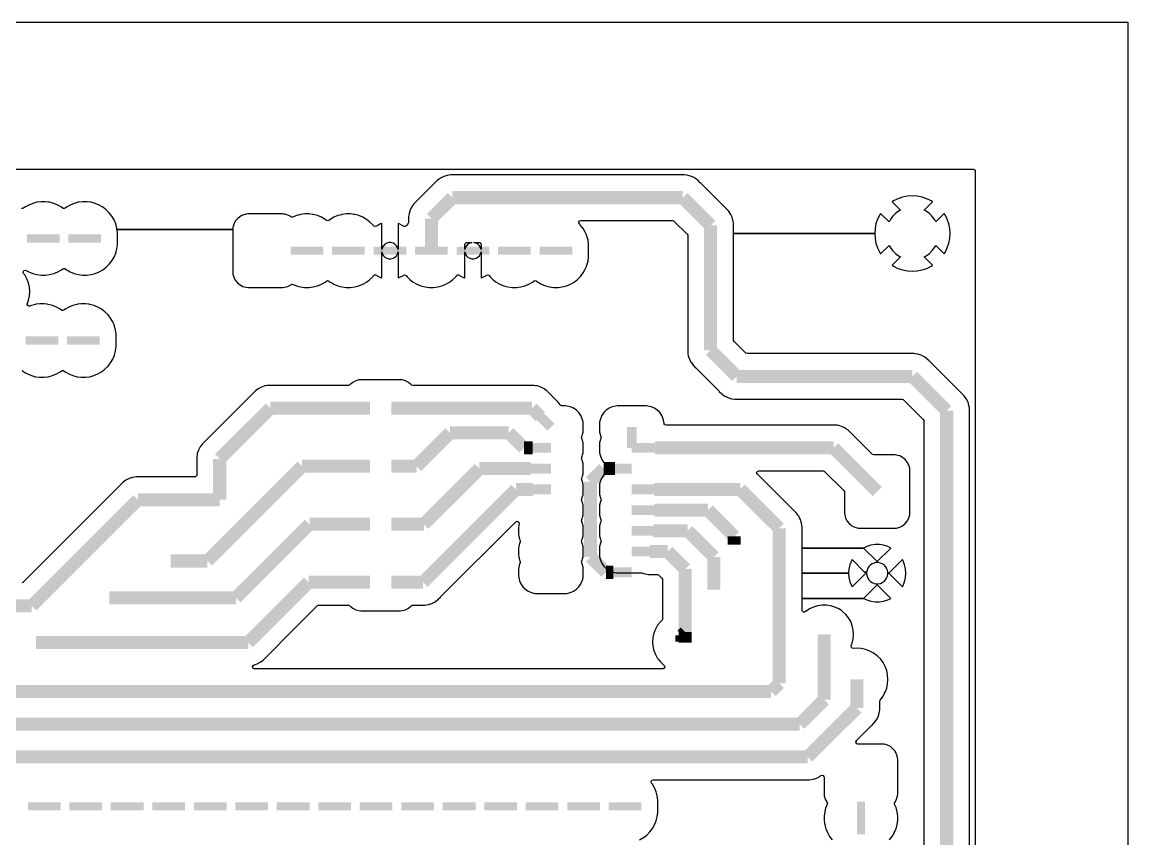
# Model space of a CAD drawing. Extents: x 3.61 to 8.55, y 3.5 to 7.35.
# Drawn here: x 5.882 to 8.547, y 5.383 to 7.353 of the extents above; entities that cross this region are included whole.
import ezdxf

# ---------------------------------------------------------------- set-up
doc = ezdxf.new("R2010")
doc.units = 0
doc.layers.get('0').update_dxf_attribs({"linetype": 'CONTINUOUS'})

msp = doc.modelspace()

# ---------------------------------------------------------------- linework, layer by layer
at = {"color": 0}
msp.add_lwpolyline([(3.61317, 7.35265), (8.54688, 7.35265), (8.54688, 3.50114), (3.61317, 3.50114), (3.61317, 7.35265)], close=True, dxfattribs=at)
at = {"color": 7}
for points in [[(4.2864, 6.99832), (8.17421, 6.99832), (8.17686, 6.9975), (8.17686, 6.9975), (8.17865, 6.99544), (8.1791, 6.99343), (8.1791, 4.08985), (8.17833, 4.08718), (8.17626, 4.08539), (8.17421, 4.08496), (4.2864, 4.08496)], [(8.16536, 4.72032), (8.16536, 6.41997), (8.16499, 6.42231), (8.16401, 6.42854), (8.16163, 6.43599), (8.16135, 6.43679), (8.16135, 6.43679), (8.15847, 6.44239), (8.15739, 6.44456), (8.15414, 6.44906), (8.15414, 6.44906), (8.15414, 6.44906), (8.15229, 6.45156), (8.15229, 6.45156), (8.15229, 6.45156), (8.14615, 6.45768), (8.14615, 6.45768), (8.14606, 6.45785), (8.14606, 6.45785), (8.06976, 6.53407), (8.06976, 6.53407), (8.06788, 6.53597), (8.06347, 6.54036), (8.06347, 6.54036), (8.06347, 6.54036), (8.05647, 6.54546), (8.05647, 6.54546), (8.05647, 6.54546), (8.05399, 6.54676), (8.04872, 6.54943), (8.04872, 6.54943), (8.04047, 6.55208), (8.03407, 6.55311), (8.0319, 6.55344), (8.02322, 6.55344), (8.023, 6.55344), (8.023, 6.55344), (7.62918, 6.55344), (7.62657, 6.55425), (7.62576, 6.5549), (7.59793, 6.58274), (7.59657, 6.58513), (7.59646, 6.58615), (7.59646, 6.84278), (7.93679, 6.84278), (7.93761, 6.83094), (7.93761, 6.83094), (7.93989, 6.81933), (7.93989, 6.81933), (7.94374, 6.80811), (7.94374, 6.80811), (7.94894, 6.79742), (7.95111, 6.79422), (7.95111, 6.79422), (7.97136, 6.8144), (7.97368, 6.80979), (7.97949, 6.80176), (7.98654, 6.79476), (7.99451, 6.78896), (7.99918, 6.78657), (7.97894, 6.76639), (7.98221, 6.76421), (7.99283, 6.75896), (7.99283, 6.75896), (8.00407, 6.75515), (8.00407, 6.75515), (8.01574, 6.75282), (8.01574, 6.75282), (8.02756, 6.75206), (8.03939, 6.75282), (8.03939, 6.75282), (8.05106, 6.75515), (8.05106, 6.75515), (8.06228, 6.75896), (8.06228, 6.75896), (8.07292, 6.76421), (8.07617, 6.76639), (8.05593, 6.78657), (8.06054, 6.78896), (8.06858, 6.79476), (8.07563, 6.80176), (8.08143, 6.80979), (8.08376, 6.8144), (8.104, 6.79422), (8.10618, 6.79742), (8.11139, 6.80811), (8.11139, 6.80811), (8.11524, 6.81933), (8.11524, 6.81933), (8.11751, 6.83094), (8.11751, 6.83094), (8.11833, 6.84278), (8.11751, 6.85465), (8.11751, 6.85465), (8.11524, 6.86626), (8.11524, 6.86626), (8.11139, 6.87756), (8.11139, 6.87756), (8.10618, 6.88818), (8.104, 6.89139), (8.08376, 6.87121), (8.08143, 6.87582), (8.07563, 6.88385), (8.06858, 6.89085), (8.06054, 6.89671), (8.05593, 6.89903), (8.07617, 6.91922), (8.07292, 6.92139), (8.06228, 6.92665), (8.06228, 6.92665), (8.05106, 6.93044), (8.05106, 6.93044), (8.03939, 6.93278), (8.03939, 6.93278), (8.02756, 6.93354), (8.01574, 6.93278), (8.01574, 6.93278), (8.00407, 6.93044), (8.00407, 6.93044), (7.99283, 6.92665), (7.99283, 6.92665), (7.98221, 6.92139), (7.97894, 6.91922), (7.97894, 6.91922), (7.99918, 6.89903), (7.99451, 6.89671), (7.98654, 6.89085), (7.97949, 6.88385), (7.97368, 6.87582), (7.97136, 6.87121), (7.95111, 6.89139), (7.95111, 6.89139), (7.94894, 6.88818), (7.94374, 6.87756), (7.94374, 6.87756), (7.93989, 6.86626), (7.93989, 6.86626), (7.93761, 6.85465), (7.93761, 6.85465), (7.93679, 6.84278), (7.59646, 6.84278), (7.59646, 6.85796), (7.59646, 6.85796), (7.59646, 6.86681), (7.59625, 6.86838), (7.59511, 6.87538), (7.59293, 6.88211), (7.59244, 6.88363), (7.59244, 6.88363), (7.58985, 6.88872), (7.58849, 6.89139), (7.58594, 6.89492), (7.58594, 6.89492), (7.58594, 6.89492), (7.58339, 6.89839), (7.58339, 6.89839), (7.58339, 6.89839), (7.57726, 6.90451), (7.57726, 6.90451), (7.57715, 6.90468), (7.57715, 6.90468), (7.51665, 6.96517), (7.51665, 6.96517), (7.5165, 6.96533), (7.51031, 6.97146), (7.51031, 6.97146), (7.51031, 6.97146), (7.50331, 6.97657), (7.50331, 6.97657), (7.50331, 6.97657), (7.50082, 6.97786), (7.49561, 6.98053), (7.49556, 6.98053), (7.48731, 6.98318), (7.48301, 6.98389), (7.47874, 6.98454), (7.47006, 6.98454), (7.46989, 6.98454), (7.46989, 6.98454), (6.91493, 6.98454), (6.90636, 6.98318), (6.89811, 6.98053), (6.89811, 6.98053), (6.8904, 6.97657), (6.88336, 6.97146), (6.88336, 6.97146), (6.82644, 6.91456), (6.82383, 6.91097), (6.82297, 6.90972), (6.82286, 6.90967), (6.82286, 6.90967), (6.82135, 6.90756), (6.81743, 6.89979), (6.81743, 6.89979), (6.81472, 6.89154), (6.81401, 6.88721), (6.81347, 6.88363), (6.81337, 6.88297), (6.81337, 6.87408), (6.81337, 6.87408), (6.81337, 6.86957), (6.81261, 6.86692), (6.81196, 6.8661), (6.80914, 6.86333), (6.80914, 6.86333), (6.80783, 6.8616), (6.80561, 6.85997), (6.80285, 6.85981), (6.80111, 6.86063), (6.79947, 6.86182), (6.79118, 6.86604), (6.79118, 6.86604), (6.78819, 6.86703), (6.78819, 6.80404), (6.78683, 6.80908), (6.78424, 6.81353), (6.7806, 6.81722), (6.7761, 6.81982), (6.77111, 6.82113), (6.7659, 6.82113), (6.7609, 6.81982), (6.7564, 6.81722), (6.75276, 6.81353), (6.75017, 6.80908), (6.74881, 6.80404), (6.74881, 6.86703), (6.74582, 6.86604), (6.74582, 6.86604), (6.73757, 6.86182), (6.73589, 6.86063), (6.73335, 6.85969), (6.73063, 6.86035), (6.72917, 6.8616), (6.72786, 6.86333), (6.72786, 6.86333), (6.72054, 6.87067), (6.72054, 6.87067), (6.71235, 6.87696), (6.7034, 6.88211), (6.7034, 6.88211), (6.6939, 6.88607), (6.69385, 6.88607), (6.69385, 6.88607), (6.68392, 6.88872), (6.68164, 6.889), (6.67367, 6.89008), (6.67367, 6.89008), (6.66336, 6.89008), (6.66336, 6.89008), (6.65424, 6.88889), (6.6531, 6.88872), (6.64833, 6.88743), (6.64312, 6.88607), (6.64312, 6.88607), (6.63357, 6.88211), (6.63357, 6.88211), (6.62468, 6.87696), (6.62147, 6.87451), (6.61892, 6.87349), (6.61621, 6.87408), (6.6155, 6.87451), (6.61236, 6.87696), (6.6034, 6.88211), (6.6034, 6.88211), (6.59386, 6.88607), (6.59386, 6.88607), (6.59386, 6.88607), (6.58388, 6.88872), (6.58165, 6.889), (6.57368, 6.89008), (6.57368, 6.89008), (6.56332, 6.89008), (6.56332, 6.89008), (6.55425, 6.88889), (6.55311, 6.88872), (6.54833, 6.88743), (6.54313, 6.88607), (6.54313, 6.88607), (6.535, 6.88271), (6.53228, 6.88238), (6.53006, 6.8834), (6.52979, 6.88363), (6.52968, 6.88374), (6.52257, 6.88743), (6.52257, 6.88743), (6.52257, 6.88743), (6.51796, 6.88878), (6.51486, 6.88965), (6.51486, 6.88965), (6.51486, 6.88965), (6.51226, 6.88986), (6.51014, 6.89008), (6.51014, 6.89008), (6.42686, 6.89008), (6.42686, 6.89008), (6.42686, 6.89008), (6.42638, 6.89003), (6.42215, 6.88965), (6.41444, 6.88743), (6.41178, 6.88607), (6.40733, 6.88374), (6.40733, 6.88374), (6.40733, 6.88374), (6.40115, 6.87869), (6.39606, 6.87244), (6.39606, 6.87244), (6.39492, 6.87022), (6.39236, 6.86535), (6.39085, 6.85997), (6.39025, 6.85796), (6.39014, 6.85764), (6.39014, 6.85764), (6.38976, 6.85297), (6.11089, 6.85297), (6.11046, 6.85622), (6.10781, 6.86621), (6.10781, 6.86626), (6.10385, 6.87576), (6.10385, 6.87576), (6.09868, 6.88471), (6.09239, 6.8929), (6.09239, 6.8929), (6.08513, 6.90017), (6.08513, 6.90017), (6.07693, 6.90647), (6.06799, 6.91162), (6.06799, 6.91162), (6.05843, 6.91558), (6.05843, 6.91558), (6.05843, 6.91558), (6.04844, 6.91824), (6.04617, 6.91857), (6.03825, 6.9196), (6.03825, 6.9196), (6.02789, 6.9196), (6.02789, 6.9196), (6.01882, 6.9184), (6.01768, 6.91824), (6.01292, 6.91699), (6.00771, 6.91558), (6.00771, 6.91558), (5.99815, 6.91162), (5.99815, 6.91162), (5.98921, 6.90647), (5.98606, 6.90403), (5.98351, 6.90306), (5.98079, 6.9036), (5.98008, 6.90403), (5.97694, 6.90647), (5.96799, 6.91162), (5.96799, 6.91162), (5.95844, 6.91558), (5.95844, 6.91558), (5.95844, 6.91558), (5.94846, 6.91824), (5.94618, 6.91857), (5.93821, 6.9196), (5.93821, 6.9196), (5.9279, 6.9196), (5.9279, 6.9196), (5.91883, 6.9184), (5.91764, 6.91824), (5.91292, 6.91699), (5.90771, 6.91558), (5.90771, 6.91558), (5.89817, 6.91162), (5.89817, 6.91162), (5.88921, 6.90647), (5.88601, 6.90403), (5.88346, 6.90306), (5.88081, 6.9036)], [(5.88222, 6.51232), (5.88286, 6.51188), (5.88607, 6.50944), (5.88894, 6.50782), (5.89501, 6.50429), (5.89501, 6.50429), (5.90457, 6.50032), (5.90457, 6.50032), (5.9145, 6.49767), (5.92432, 6.49636), (5.92475, 6.49631), (5.92475, 6.49631), (5.92475, 6.49631), (5.93506, 6.49631), (5.93506, 6.49631), (5.94532, 6.49767), (5.95529, 6.50032), (5.96485, 6.50429), (5.97379, 6.50944), (5.97694, 6.51188), (5.97954, 6.51292), (5.98221, 6.51232), (5.98292, 6.51188), (5.98606, 6.50944), (5.98893, 6.50782), (5.99501, 6.50429), (5.99501, 6.50429), (6.00456, 6.50032), (6.00456, 6.50032), (6.01454, 6.49767), (6.02431, 6.49636), (6.02474, 6.49631), (6.02474, 6.49631), (6.02474, 6.49631), (6.0351, 6.49631), (6.0351, 6.49631), (6.04531, 6.49767), (6.05528, 6.50032), (6.06483, 6.50429), (6.07379, 6.50944), (6.08197, 6.51574), (6.08197, 6.51574), (6.08197, 6.51574), (6.08925, 6.52306), (6.08925, 6.52306), (6.08925, 6.52306), (6.09554, 6.53125), (6.10069, 6.54021), (6.10465, 6.54969), (6.10732, 6.55968), (6.10867, 6.56993), (6.10867, 6.59993), (6.10732, 6.61019), (6.10465, 6.62011), (6.10465, 6.62011), (6.10069, 6.62967), (6.10069, 6.62967), (6.09554, 6.63861), (6.08925, 6.64681), (6.08925, 6.64681), (6.08197, 6.65414), (6.08197, 6.65414), (6.07379, 6.66038), (6.06483, 6.66558), (6.06483, 6.66558), (6.05528, 6.66949), (6.05528, 6.66949), (6.05528, 6.66949), (6.04531, 6.67219), (6.04303, 6.67247), (6.0351, 6.6735), (6.0351, 6.6735), (6.02474, 6.6735), (6.02474, 6.6735), (6.01568, 6.67231), (6.01454, 6.67219), (6.00456, 6.66949), (6.00456, 6.66949), (5.99501, 6.66558), (5.99501, 6.66558), (5.98606, 6.66038), (5.98292, 6.65799), (5.98031, 6.65696), (5.97765, 6.6575), (5.97694, 6.65799), (5.97379, 6.66038), (5.96485, 6.66558), (5.96485, 6.66558), (5.95529, 6.66949), (5.95529, 6.66949), (5.95529, 6.66949), (5.94532, 6.67219), (5.94303, 6.67247), (5.93506, 6.6735), (5.93506, 6.6735), (5.92475, 6.6735), (5.92475, 6.6735), (5.91564, 6.67231), (5.9145, 6.67219), (5.90457, 6.66949), (5.90457, 6.66949), (5.90126, 6.66813), (5.89854, 6.66786), (5.89606, 6.66911), (5.89464, 6.67144), (5.89475, 6.67421), (5.89486, 6.67443), (5.89785, 6.68207), (5.90022, 6.69243), (5.90099, 6.70301), (5.90022, 6.71365), (5.89785, 6.72401), (5.89399, 6.73389), (5.88867, 6.74306), (5.88585, 6.74658), (5.88482, 6.74914), (5.88531, 6.75185), (5.88721, 6.75385), (5.88986, 6.7545), (5.89214, 6.75385), (5.89817, 6.75038), (5.89817, 6.75038), (5.89817, 6.75038), (5.90771, 6.74642), (5.90771, 6.74642), (5.91764, 6.74376), (5.9279, 6.7424), (5.9279, 6.7424), (5.93821, 6.7424), (5.93821, 6.7424), (5.94846, 6.74376), (5.95844, 6.74642), (5.96799, 6.75038), (5.97694, 6.75553), (5.98008, 6.75797), (5.98264, 6.75896), (5.98535, 6.7584), (5.98606, 6.75797), (5.98921, 6.75553), (5.99387, 6.75282), (5.99815, 6.75038), (5.99815, 6.75038), (6.00771, 6.74642), (6.00771, 6.74642), (6.01768, 6.74376), (6.02789, 6.7424), (6.02789, 6.7424), (6.03825, 6.7424), (6.03825, 6.7424), (6.04844, 6.74376), (6.05843, 6.74642), (6.06799, 6.75038), (6.07693, 6.75553), (6.08513, 6.76183), (6.08513, 6.76183), (6.08513, 6.76183), (6.09239, 6.7691), (6.09239, 6.7691), (6.09239, 6.7691), (6.09868, 6.77729), (6.10385, 6.78624), (6.10781, 6.79579), (6.11046, 6.80578), (6.11182, 6.81597), (6.11182, 6.84597), (6.11089, 6.85297), (6.38976, 6.85297), (6.38976, 6.74994), (6.38976, 6.74994), (6.39014, 6.74528), (6.39236, 6.73757), (6.39236, 6.73757), (6.39236, 6.73757), (6.39606, 6.73047), (6.39606, 6.73047), (6.40115, 6.72428), (6.40451, 6.72146), (6.40733, 6.71918), (6.41444, 6.7155), (6.42215, 6.71326), (6.42686, 6.71283), (6.51014, 6.71283), (6.51486, 6.71326), (6.52257, 6.7155), (6.52968, 6.71918), (6.53006, 6.71951), (6.53261, 6.7206), (6.535, 6.72026), (6.53754, 6.71918), (6.54313, 6.7169), (6.55311, 6.71419), (6.56288, 6.71294), (6.56332, 6.71283), (6.56332, 6.71283), (6.56332, 6.71283), (6.57368, 6.71283), (6.57368, 6.71283), (6.58388, 6.71419), (6.59386, 6.7169), (6.6034, 6.72081), (6.61236, 6.72601), (6.6155, 6.7284), (6.61811, 6.72944), (6.62076, 6.72889), (6.62147, 6.7284), (6.62468, 6.72601), (6.63004, 6.72288), (6.63357, 6.72081), (6.63357, 6.72081), (6.64312, 6.7169), (6.64312, 6.7169), (6.6531, 6.71419), (6.66287, 6.71294), (6.66336, 6.71283), (6.66336, 6.71283), (6.66336, 6.71283), (6.67367, 6.71283), (6.67367, 6.71283), (6.68392, 6.71419), (6.69385, 6.7169), (6.7034, 6.72081), (6.71235, 6.72601), (6.72054, 6.73226), (6.72054, 6.73226), (6.72054, 6.73226), (6.72786, 6.73958), (6.72786, 6.73958), (6.72786, 6.73958), (6.72917, 6.74132), (6.73139, 6.74294), (6.73415, 6.74311), (6.73589, 6.74229), (6.73757, 6.7411), (6.74582, 6.73687), (6.74881, 6.73589), (6.74881, 6.73589), (6.74881, 6.79889), (6.75017, 6.79389), (6.75276, 6.78939), (6.7564, 6.78569), (6.7609, 6.7831), (6.7659, 6.78179), (6.77111, 6.78179), (6.7761, 6.7831), (6.7806, 6.78569), (6.78424, 6.78939), (6.78683, 6.79389), (6.78819, 6.79889), (6.78819, 6.73589), (6.79118, 6.73687), (6.79947, 6.7411), (6.80111, 6.74229), (6.80365, 6.74322), (6.80637, 6.74262), (6.80783, 6.74132), (6.80914, 6.73958), (6.80914, 6.73958), (6.81646, 6.73226), (6.81646, 6.73226), (6.82465, 6.72601), (6.83361, 6.72081), (6.83361, 6.72081), (6.84315, 6.7169), (6.84315, 6.7169), (6.85314, 6.71419), (6.8629, 6.71294), (6.86333, 6.71283), (6.86333, 6.71283), (6.86333, 6.71283), (6.87364, 6.71283), (6.87364, 6.71283), (6.8839, 6.71419), (6.89388, 6.7169), (6.90343, 6.72081), (6.91233, 6.72601), (6.92057, 6.73226), (6.92057, 6.73226), (6.92057, 6.73226), (6.92785, 6.73958), (6.92785, 6.73958), (6.92785, 6.73958), (6.92919, 6.74132), (6.93142, 6.74294), (6.93414, 6.74311), (6.93593, 6.74229), (6.93756, 6.7411), (6.94586, 6.73687), (6.94883, 6.73589), (6.94883, 6.73589), (6.94883, 6.79889), (6.95014, 6.79389), (6.95275, 6.78939), (6.95643, 6.78569), (6.96089, 6.7831), (6.96593, 6.78179), (6.97108, 6.78179), (6.97607, 6.7831), (6.98058, 6.78569), (6.98426, 6.78939), (6.98687, 6.79389), (6.98817, 6.79889), (6.98817, 6.73589), (6.99115, 6.73687), (6.99946, 6.7411), (7.00108, 6.74229), (7.00369, 6.74322), (7.00635, 6.74262), (7.00782, 6.74132), (7.00917, 6.73958), (7.00917, 6.73958), (7.01644, 6.73226), (7.01644, 6.73226), (7.02463, 6.72601), (7.03358, 6.72081), (7.03358, 6.72081), (7.04313, 6.7169), (7.04313, 6.7169), (7.05311, 6.71419), (7.06288, 6.71294), (7.06332, 6.71283), (7.06332, 6.71283), (7.06332, 6.71283), (7.07368, 6.71283), (7.07368, 6.71283), (7.08388, 6.71419), (7.09386, 6.7169), (7.1034, 6.72081), (7.11236, 6.72601), (7.1155, 6.7284), (7.11811, 6.72944), (7.12076, 6.72889), (7.12147, 6.7284), (7.12468, 6.72601), (7.13004, 6.72288), (7.13357, 6.72081), (7.13357, 6.72081), (7.14312, 6.7169), (7.14312, 6.7169), (7.1531, 6.71419), (7.16287, 6.71294), (7.16336, 6.71283), (7.16336, 6.71283), (7.16336, 6.71283), (7.17367, 6.71283), (7.17367, 6.71283), (7.18392, 6.71419), (7.19385, 6.7169), (7.2034, 6.72081), (7.21235, 6.72601), (7.22054, 6.73226), (7.22054, 6.73226), (7.22054, 6.73226), (7.22786, 6.73958), (7.22786, 6.73958), (7.22786, 6.73958), (7.2341, 6.74778), (7.23931, 6.75672), (7.24001, 6.75846), (7.24132, 6.76167), (7.24322, 6.76628), (7.24593, 6.77621), (7.24729, 6.78646), (7.24729, 6.81646), (7.24593, 6.82671), (7.24322, 6.83669), (7.24203, 6.83963), (7.23931, 6.84625), (7.23931, 6.84625), (7.2341, 6.85514), (7.229, 6.86182), (7.22786, 6.86333), (7.22786, 6.86333), (7.22786, 6.86333), (7.22526, 6.86594), (7.2239, 6.86838), (7.22413, 6.8711), (7.22581, 6.87332), (7.22835, 6.87429), (7.22868, 6.87429), (7.44954, 6.87429), (7.45221, 6.87349), (7.45301, 6.87283), (7.48475, 6.8411), (7.48611, 6.83865), (7.48622, 6.83762), (7.48622, 6.56581), (7.48622, 6.56581), (7.48622, 6.56565), (7.48622, 6.55697), (7.48654, 6.55469), (7.48682, 6.55311), (7.48682, 6.55311), (7.48757, 6.54839), (7.49024, 6.54015), (7.49024, 6.54015), (7.49235, 6.53597), (7.49388, 6.53299), (7.49419, 6.53239), (7.49929, 6.52539), (7.49929, 6.52539), (7.49929, 6.52539), (7.50364, 6.52106), (7.50558, 6.5191), (7.50558, 6.5191), (7.56218, 6.46251), (7.56218, 6.46251), (7.56228, 6.4624), (7.56228, 6.4624), (7.56842, 6.45628), (7.56842, 6.45628), (7.56842, 6.45628), (7.5734, 6.45264), (7.57542, 6.45117), (7.58008, 6.44879), (7.58317, 6.44721), (7.58317, 6.44721), (7.59022, 6.44493), (7.59022, 6.44493), (7.59142, 6.44456), (7.59999, 6.44319), (7.59999, 6.44319), (7.60889, 6.44319), (7.60889, 6.44319), (8.00271, 6.44319), (8.00532, 6.44239), (8.00612, 6.44174), (8.05365, 6.39421), (8.05501, 6.39182), (8.05512, 6.39079), (8.05512, 4.74957)], [(7.97271, 5.38129), (7.979, 5.38949), (7.98415, 5.39844), (7.98481, 5.40001), (7.98611, 5.40306), (7.98813, 5.40799), (7.99078, 5.41797), (7.99214, 5.42817), (7.99214, 5.43853), (7.99078, 5.44874), (7.98813, 5.45871), (7.98813, 5.45871), (7.98475, 5.46685), (7.98449, 5.46957), (7.98551, 5.47179), (7.98579, 5.47222), (7.98579, 5.47222), (7.98579, 5.47222), (7.98953, 5.47928), (7.99175, 5.48699), (7.99214, 5.49169), (7.99214, 5.57503), (7.99175, 5.57969), (7.98953, 5.5874), (7.98579, 5.59451), (7.98378, 5.597), (7.98074, 5.60069), (7.97456, 5.60579), (7.97456, 5.60579), (7.97456, 5.60579), (7.96744, 5.60949), (7.96744, 5.60949), (7.96744, 5.60949), (7.96283, 5.61079), (7.95975, 5.61171), (7.95975, 5.61171), (7.95975, 5.61171), (7.95688, 5.61193), (7.95503, 5.61208), (7.95503, 5.61208), (7.89649, 5.61208), (7.89382, 5.6129), (7.89204, 5.61496), (7.89165, 5.61768), (7.89279, 5.62017), (7.89301, 5.62044), (7.90744, 5.63488), (7.92936, 5.65679), (7.92936, 5.65679), (7.92964, 5.65707), (7.92964, 5.65707), (7.93576, 5.66319), (7.94086, 5.67019), (7.94482, 5.67796), (7.94749, 5.68619), (7.94883, 5.69476), (7.94883, 5.70344), (7.94883, 5.70361), (7.94883, 5.70361), (7.94883, 5.71528), (7.9496, 5.71793), (7.95025, 5.71875), (7.95042, 5.71886), (7.95682, 5.72743), (7.95975, 5.73281), (7.96192, 5.73682), (7.96192, 5.73682), (7.96192, 5.73682), (7.96565, 5.74685), (7.96793, 5.75732), (7.96869, 5.76801), (7.96793, 5.77869), (7.96565, 5.78911), (7.96192, 5.79915), (7.96192, 5.79915), (7.96192, 5.79915), (7.95682, 5.80854), (7.95682, 5.80854), (7.95682, 5.80854), (7.95042, 5.81711), (7.95042, 5.81711), (7.95042, 5.81711), (7.94282, 5.82471), (7.94282, 5.82471), (7.94282, 5.82471), (7.93425, 5.83111), (7.93425, 5.83111), (7.93425, 5.83111), (7.92486, 5.83626), (7.92486, 5.83626), (7.9229, 5.83697), (7.91482, 5.84), (7.91482, 5.84), (7.91482, 5.84), (7.9044, 5.84224), (7.9044, 5.84224), (7.89372, 5.84299), (7.89372, 5.84299), (7.88531, 5.84239), (7.88265, 5.84299), (7.88069, 5.84494), (7.8801, 5.84765), (7.88043, 5.84907), (7.88286, 5.85531), (7.88525, 5.86567), (7.88601, 5.87571), (7.88607, 5.87625), (7.88607, 5.87625), (7.88525, 5.88688), (7.88519, 5.88715), (7.88286, 5.89725), (7.87901, 5.90712), (7.87369, 5.91629), (7.86708, 5.92464), (7.86708, 5.92464), (7.86708, 5.92464), (7.85926, 5.93186), (7.85661, 5.93365), (7.85047, 5.93782), (7.85047, 5.93782), (7.85047, 5.93782), (7.85047, 5.93782), (7.84093, 5.94243), (7.84093, 5.94243), (7.83078, 5.94558), (7.83078, 5.94558), (7.82026, 5.94715), (7.82026, 5.94715), (7.80963, 5.94715), (7.80963, 5.94715), (7.79915, 5.94558), (7.79915, 5.94558), (7.78901, 5.94243), (7.7794, 5.93782), (7.77061, 5.93186), (7.77001, 5.93126), (7.76758, 5.93007), (7.76486, 5.93033), (7.76269, 5.93207), (7.76183, 5.93468), (7.76183, 5.93485), (7.76183, 5.96322), (7.9101, 5.96322), (7.91769, 5.95958), (7.91769, 5.95958), (7.92751, 5.95654), (7.92751, 5.95654), (7.93778, 5.95503), (7.93778, 5.95503), (7.94808, 5.95503), (7.94808, 5.95503), (7.95828, 5.95654), (7.95828, 5.95654), (7.96815, 5.95958), (7.97575, 5.96322), (7.94293, 5.9961), (7.9101, 5.96322), (7.76183, 5.96322), (7.76183, 6.02393), (7.87381, 6.02393), (7.87381, 6.02393), (7.87457, 6.01361), (7.87457, 6.01361), (7.8769, 6.00353), (7.88064, 5.99393), (7.88064, 5.99393), (7.88226, 5.9911), (7.9151, 6.02393), (7.9151, 6.02393), (7.91254, 6.02642), (7.91732, 6.02642), (7.91732, 6.02138), (7.91829, 6.01644), (7.92025, 6.01178), (7.92301, 6.0076), (7.9266, 6.00401), (7.93078, 6.00125), (7.93544, 5.99929), (7.94037, 5.99832), (7.94542, 5.99832), (7.95036, 5.99929), (7.95503, 6.00125), (7.95925, 6.00401), (7.96278, 6.0076), (7.9656, 6.01178), (7.9675, 6.01644), (7.96847, 6.02138), (7.96847, 6.02393), (7.97076, 6.02393), (7.97076, 6.02393), (8.00353, 5.9911), (8.00353, 5.9911), (8.00515, 5.99393), (8.00896, 6.00353), (8.01124, 6.01361), (8.01124, 6.01361), (8.01199, 6.02393), (8.01199, 6.02393), (8.01124, 6.03418), (8.01124, 6.03418), (8.00896, 6.04428), (8.00515, 6.05388), (8.00353, 6.05669), (7.97076, 6.02393), (7.96847, 6.02393), (7.96847, 6.02642), (7.9675, 6.03136), (7.9656, 6.03603), (7.96278, 6.04021), (7.95925, 6.04378), (7.95503, 6.0466), (7.95036, 6.0485), (7.94542, 6.04949), (7.94037, 6.04949), (7.93544, 6.0485), (7.93078, 6.0466), (7.9266, 6.04378), (7.92301, 6.04021), (7.92025, 6.03603), (7.91829, 6.03136), (7.91732, 6.02642), (7.91254, 6.02642), (7.88226, 6.05669), (7.88064, 6.05388), (7.8769, 6.04428), (7.87457, 6.03418), (7.87457, 6.03418), (7.87381, 6.02393), (7.76183, 6.02393), (7.76183, 6.08458), (7.9101, 6.08458), (7.94293, 6.05176), (7.94293, 6.05176), (7.97575, 6.08458), (7.97575, 6.08458), (7.96815, 6.08822), (7.96815, 6.08822), (7.95828, 6.09125), (7.95828, 6.09125), (7.94808, 6.09278), (7.93778, 6.09278), (7.92751, 6.09125), (7.92751, 6.09125), (7.91769, 6.08822), (7.9101, 6.08458), (7.76183, 6.08458), (7.76183, 6.1365), (7.7615, 6.13846), (7.76047, 6.14507), (7.75896, 6.14974), (7.75782, 6.15332), (7.75782, 6.15332), (7.75581, 6.15722), (7.75385, 6.16108), (7.75179, 6.1639), (7.74875, 6.16808), (7.74875, 6.16808), (7.74262, 6.17421), (7.69949, 6.21739), (7.655, 6.26183), (7.655, 6.26183), (7.65424, 6.26258), (7.65294, 6.26503), (7.6531, 6.26774), (7.65479, 6.26997), (7.65733, 6.27094), (7.65771, 6.27094), (7.81272, 6.27094), (7.81537, 6.27018), (7.81619, 6.26947), (7.86274, 6.22299), (7.86404, 6.22054), (7.86415, 6.21951), (7.86415, 6.16928), (7.86415, 6.16928), (7.86415, 6.16928), (7.86421, 6.16857), (7.86458, 6.16456), (7.86675, 6.15685), (7.86675, 6.15685), (7.86675, 6.15685), (7.8705, 6.14974), (7.87056, 6.14968), (7.87554, 6.14356), (7.87924, 6.14051), (7.88178, 6.13846), (7.88883, 6.13476), (7.89654, 6.1326), (7.90126, 6.13217), (7.9846, 6.13217), (7.98926, 6.1326), (7.99696, 6.13476), (8.00407, 6.13846), (8.01025, 6.14356), (8.01535, 6.14974), (8.01904, 6.15685), (8.02126, 6.16456), (8.02165, 6.16928), (8.02165, 6.27225), (8.02126, 6.27696), (8.01904, 6.28467), (8.01535, 6.29178), (8.01275, 6.29497), (8.01025, 6.29796), (8.00407, 6.303), (8.00407, 6.303), (8.00407, 6.303), (7.99696, 6.30675), (7.99696, 6.30675), (7.99696, 6.30675), (7.99235, 6.30806), (7.98926, 6.30892), (7.98926, 6.30892), (7.98926, 6.30892), (7.98639, 6.30919), (7.9846, 6.30935), (7.9846, 6.30935), (7.93431, 6.30935), (7.93169, 6.31011), (7.93088, 6.31076), (7.87983, 6.36182), (7.87983, 6.36182), (7.87706, 6.36458), (7.87354, 6.36811), (7.87354, 6.36811), (7.87354, 6.36811), (7.86649, 6.37321), (7.86649, 6.37321), (7.86649, 6.37321), (7.86404, 6.37451), (7.85878, 6.37717), (7.85878, 6.37717), (7.85053, 6.37983), (7.84625, 6.38053), (7.84196, 6.38118), (7.83328, 6.38118), (7.83306, 6.38118), (7.83306, 6.38118), (7.43397, 6.38118), (7.43132, 6.382), (7.42953, 6.38406), (7.4291, 6.38574), (7.42893, 6.38824), (7.42893, 6.38824), (7.42893, 6.38824), (7.42893, 6.38824), (7.42697, 6.39643), (7.42697, 6.39643), (7.42697, 6.39643), (7.42361, 6.40414), (7.41883, 6.41103), (7.41883, 6.41103), (7.41292, 6.41699), (7.41292, 6.41699), (7.40597, 6.42171), (7.40597, 6.42171), (7.40597, 6.42171), (7.39833, 6.42513), (7.39833, 6.42513), (7.39833, 6.42513), (7.39833, 6.42513), (7.39014, 6.42703), (7.39014, 6.42703), (7.38667, 6.42725), (7.38667, 6.42725), (7.31608, 6.42725), (7.31608, 6.42725), (7.31261, 6.42703), (7.31261, 6.42703), (7.30442, 6.42513), (7.30442, 6.42513), (7.29676, 6.42171), (7.28982, 6.41699), (7.28982, 6.41699), (7.2839, 6.41103), (7.2839, 6.41103), (7.27914, 6.40414), (7.27576, 6.39643), (7.27576, 6.39643), (7.27382, 6.38824), (7.27382, 6.38824), (7.2736, 6.38476), (7.2736, 6.36735), (7.27382, 6.36388), (7.27382, 6.36388), (7.27576, 6.35568), (7.27576, 6.35568), (7.27675, 6.35351), (7.27696, 6.35303), (7.27696, 6.35303), (7.27729, 6.35032), (7.27696, 6.34912), (7.27576, 6.3464), (7.27576, 6.3464), (7.27382, 6.33826), (7.27382, 6.33826), (7.2736, 6.33475), (7.2736, 6.31739), (7.27382, 6.31386), (7.27382, 6.31386), (7.27576, 6.30572), (7.27576, 6.30572), (7.27576, 6.30572), (7.27914, 6.29801), (7.27951, 6.29747), (7.2839, 6.29113), (7.2839, 6.29113), (7.28982, 6.28515), (7.28982, 6.28515), (7.29676, 6.28043), (7.29676, 6.28043), (7.29676, 6.28043), (7.29693, 6.28033), (7.29883, 6.27838), (7.29943, 6.27567), (7.29844, 6.27311), (7.29693, 6.27181), (7.29676, 6.27171), (7.28982, 6.26699), (7.28982, 6.26699), (7.2839, 6.26101), (7.2839, 6.26101), (7.27974, 6.25493), (7.27914, 6.25413), (7.27832, 6.25217), (7.27576, 6.24642), (7.27576, 6.24642), (7.27382, 6.23828), (7.27382, 6.23828), (7.2736, 6.23475), (7.2736, 6.21739), (7.27382, 6.21386), (7.27382, 6.21386), (7.27576, 6.20574), (7.27576, 6.20574), (7.27696, 6.20301), (7.27729, 6.20031), (7.27696, 6.19911), (7.27576, 6.19646), (7.27576, 6.19646), (7.27382, 6.18826), (7.27382, 6.18826), (7.2736, 6.18479), (7.2736, 6.16737), (7.27382, 6.1639), (7.27382, 6.1639), (7.27576, 6.15571), (7.27576, 6.15571), (7.27675, 6.15349), (7.27696, 6.15306), (7.27696, 6.15306), (7.27729, 6.15033), (7.27696, 6.14908), (7.27576, 6.14643), (7.27576, 6.14643), (7.27382, 6.13824), (7.27382, 6.13824), (7.2736, 6.13476), (7.2736, 6.11735), (7.27382, 6.11388), (7.27382, 6.11388), (7.27576, 6.10568), (7.27576, 6.10568), (7.27696, 6.10303), (7.27729, 6.10032), (7.27696, 6.09912), (7.27576, 6.0964), (7.27576, 6.0964), (7.27382, 6.08826), (7.27382, 6.08826), (7.2736, 6.08475), (7.2736, 6.06739), (7.27382, 6.06386), (7.27382, 6.06386), (7.27576, 6.05572), (7.27576, 6.05572), (7.27576, 6.05572), (7.27914, 6.04801), (7.28028, 6.04644), (7.2839, 6.04113), (7.2839, 6.04113), (7.28982, 6.03515), (7.28982, 6.03515), (7.29676, 6.03043), (7.30442, 6.02701), (7.30442, 6.02701), (7.30442, 6.02701), (7.31261, 6.02512), (7.31261, 6.02512), (7.31261, 6.02512), (7.31446, 6.02496), (7.31608, 6.02485), (7.31608, 6.02485), (7.34733, 6.02485), (7.37403, 6.02485), (7.37554, 6.02463), (7.38276, 6.02229), (7.39133, 6.02094), (7.41314, 6.02094), (7.41575, 6.02018), (7.41656, 6.01947), (7.42378, 6.01232), (7.42507, 6.00993), (7.42518, 6.0089), (7.42518, 5.91351), (7.42443, 5.91092), (7.42361, 5.90994), (7.42036, 5.9069), (7.41374, 5.8986), (7.40842, 5.88938), (7.40842, 5.88938), (7.40451, 5.8795), (7.40451, 5.8795), (7.40213, 5.86914), (7.40136, 5.85856), (7.40136, 5.85856), (7.40213, 5.84799), (7.40397, 5.84), (7.40451, 5.83762), (7.40842, 5.82769), (7.41374, 5.81853), (7.41525, 5.81651), (7.42036, 5.81022), (7.42492, 5.80593), (7.42811, 5.803), (7.42876, 5.80251), (7.4305, 5.8004), (7.43083, 5.79769), (7.42964, 5.79519), (7.42731, 5.79378), (7.42606, 5.79362), (6.4426, 5.79362), (6.44, 5.79438), (6.43815, 5.79644), (6.43778, 5.79921), (6.43892, 5.80171), (6.44108, 5.80311), (6.44835, 5.8055), (6.44835, 5.8055), (6.45606, 5.8094), (6.45692, 5.81006), (6.45714, 5.81022), (6.46306, 5.81451), (6.46306, 5.81451), (6.46311, 5.81451), (6.46924, 5.82064), (6.46924, 5.82064), (6.46951, 5.82096), (6.46951, 5.82096), (6.53814, 5.88954), (6.59424, 5.94569), (6.59668, 5.947), (6.59771, 5.9471), (6.66851, 5.9471), (6.67117, 5.94635), (6.67231, 5.94532), (6.67279, 5.94472), (6.67899, 5.93967), (6.68608, 5.93599), (6.69379, 5.93375), (6.69851, 5.93332), (6.74246, 5.93332), (6.74561, 5.9336), (6.74647, 5.9336), (6.74968, 5.93332), (6.79362, 5.93332), (6.79833, 5.93375), (6.80604, 5.93599), (6.81315, 5.93967), (6.81933, 5.94472), (6.81982, 5.94532), (6.8221, 5.94689), (6.82362, 5.9471), (6.84386, 5.9471), (6.84386, 5.9471), (6.84407, 5.9471), (6.85275, 5.9471), (6.85275, 5.9471), (6.86133, 5.94846), (6.86957, 5.95117), (6.87733, 5.95508), (6.88433, 5.96018), (6.89046, 5.96631), (6.89046, 5.96631), (6.89074, 5.96664), (6.89074, 5.96664), (7.07194, 6.14779), (7.07433, 6.14908), (7.0771, 6.14887), (7.07926, 6.14725), (7.08024, 6.14469), (7.08014, 6.14318), (7.07894, 6.13824), (7.07894, 6.13824), (7.07872, 6.13476), (7.07872, 6.11735), (7.07894, 6.11388), (7.07894, 6.11388), (7.08089, 6.10568), (7.08089, 6.10568), (7.08208, 6.10303), (7.08242, 6.10032), (7.08208, 6.09912), (7.08089, 6.0964), (7.08089, 6.0964), (7.07894, 6.08826), (7.07894, 6.08826), (7.07872, 6.08475), (7.07872, 6.06739), (7.07894, 6.06386), (7.07894, 6.06386), (7.08089, 6.05572), (7.08089, 6.05572), (7.08171, 6.05388), (7.08208, 6.05306), (7.08208, 6.05306), (7.08242, 6.05029), (7.08208, 6.0491), (7.08089, 6.04644), (7.08089, 6.04644), (7.07894, 6.03825), (7.07894, 6.03825), (7.07872, 6.03478), (7.07872, 6.01736), (7.07894, 6.01389), (7.07894, 6.01389), (7.08089, 6.00569), (7.08089, 6.00569), (7.08089, 6.00569), (7.08425, 5.99804), (7.08561, 5.9961), (7.08903, 5.9911), (7.08903, 5.9911), (7.09494, 5.98519), (7.09494, 5.98519), (7.10189, 5.98042), (7.10954, 5.97706), (7.10954, 5.97706), (7.10954, 5.97706), (7.11774, 5.9751), (7.11774, 5.9751), (7.11774, 5.9751), (7.11968, 5.97499), (7.12121, 5.97488), (7.12121, 5.97488), (7.19179, 5.97488), (7.19319, 5.97499), (7.19526, 5.9751), (7.19526, 5.9751), (7.19526, 5.9751), (7.20344, 5.97706), (7.20344, 5.97706), (7.20344, 5.97706), (7.2111, 5.98042), (7.21804, 5.98519), (7.22396, 5.9911), (7.22874, 5.99804), (7.2321, 6.00569), (7.23312, 6.00993), (7.23406, 6.01389), (7.23406, 6.01389), (7.23406, 6.01389), (7.23426, 6.01736), (7.23426, 6.03478), (7.23406, 6.03825), (7.23406, 6.03825), (7.23406, 6.03825), (7.2321, 6.04644), (7.2321, 6.04644), (7.23096, 6.0491), (7.23058, 6.05181), (7.23096, 6.05306), (7.2321, 6.05572), (7.23286, 6.05881), (7.23406, 6.06386), (7.23406, 6.06386), (7.23406, 6.06386), (7.23426, 6.06739), (7.23426, 6.08475), (7.23421, 6.08567), (7.2341, 6.08724), (7.23406, 6.08826), (7.23406, 6.08826), (7.23406, 6.08826), (7.2321, 6.0964), (7.2321, 6.0964), (7.23096, 6.09912), (7.23058, 6.10183), (7.23096, 6.10303), (7.2321, 6.10568), (7.23281, 6.10867), (7.23406, 6.11388), (7.23406, 6.11388), (7.23406, 6.11388), (7.23426, 6.11735), (7.23426, 6.13476), (7.23406, 6.13824), (7.23406, 6.13824), (7.23406, 6.13824), (7.2321, 6.14643), (7.2321, 6.14643), (7.23101, 6.14887), (7.23096, 6.14908), (7.23058, 6.15186), (7.23096, 6.15306), (7.2321, 6.15571), (7.23286, 6.15881), (7.23406, 6.1639), (7.23406, 6.1639), (7.23406, 6.1639), (7.23426, 6.16737), (7.23426, 6.18479), (7.23421, 6.18565), (7.23406, 6.18826), (7.23406, 6.18826), (7.23406, 6.18826), (7.23406, 6.18826), (7.2321, 6.19646), (7.2321, 6.19646), (7.23118, 6.19857), (7.23096, 6.19911), (7.23058, 6.20182), (7.23096, 6.20301), (7.2321, 6.20574), (7.23292, 6.20904), (7.23406, 6.21386), (7.23406, 6.21386), (7.23406, 6.21386), (7.23426, 6.21739), (7.23426, 6.23475), (7.23406, 6.23828), (7.23406, 6.23828), (7.23406, 6.23828), (7.2321, 6.24642), (7.2321, 6.24642), (7.23133, 6.24821), (7.23096, 6.24908), (7.23058, 6.25185), (7.23096, 6.25304), (7.23172, 6.25478), (7.2321, 6.25569), (7.23286, 6.25879), (7.23406, 6.26389), (7.23406, 6.26389), (7.23406, 6.26389), (7.23426, 6.26736), (7.23426, 6.28478), (7.23421, 6.28564), (7.23406, 6.28825), (7.23406, 6.28825), (7.23406, 6.28825), (7.23406, 6.28825), (7.2321, 6.29644), (7.2321, 6.29644), (7.23156, 6.29764), (7.23096, 6.2991), (7.23058, 6.30181), (7.23096, 6.30306), (7.23128, 6.30382), (7.2321, 6.30572), (7.23296, 6.30935), (7.23406, 6.31386), (7.23406, 6.31386), (7.23406, 6.31386), (7.23426, 6.31739), (7.23426, 6.33475), (7.23421, 6.33539), (7.23406, 6.33826), (7.23406, 6.33826), (7.23406, 6.33826), (7.23406, 6.33826), (7.2321, 6.3464), (7.2321, 6.3464), (7.23096, 6.34912), (7.23058, 6.35183), (7.23096, 6.35303), (7.2321, 6.35568), (7.23286, 6.35878), (7.23406, 6.36388), (7.23406, 6.36388), (7.23406, 6.36388), (7.23426, 6.36735), (7.23426, 6.38476), (7.23421, 6.38569), (7.2341, 6.38683), (7.23406, 6.38824), (7.23406, 6.38824), (7.23406, 6.38824), (7.2321, 6.39643), (7.2321, 6.39643), (7.2321, 6.39643), (7.22874, 6.40414), (7.22396, 6.41103), (7.22396, 6.41103), (7.21804, 6.41699), (7.21804, 6.41699), (7.2111, 6.42171), (7.2111, 6.42171), (7.2111, 6.42171), (7.20344, 6.42513), (7.20344, 6.42513), (7.20344, 6.42513), (7.20344, 6.42513), (7.19526, 6.42703), (7.19526, 6.42703), (7.19179, 6.42725), (7.19179, 6.42725), (7.18294, 6.42725), (7.18028, 6.42806), (7.17854, 6.42996), (7.17844, 6.43018), (7.17421, 6.43599), (7.17333, 6.43718), (7.15326, 6.45731), (7.15326, 6.45731), (7.15169, 6.45888), (7.14692, 6.4636), (7.14692, 6.4636), (7.14692, 6.4636), (7.13992, 6.46869), (7.13992, 6.46869), (7.13992, 6.46869), (7.13743, 6.46994), (7.13222, 6.47265), (7.13222, 6.47265), (7.12392, 6.47532), (7.11962, 6.47601), (7.11535, 6.47667), (7.10667, 6.47667), (7.1065, 6.47667), (7.1065, 6.47667), (6.82362, 6.47667), (6.82096, 6.47749), (6.81982, 6.47846), (6.81967, 6.47863), (6.81933, 6.47906), (6.81315, 6.4841), (6.80604, 6.48785), (6.80604, 6.48785), (6.80604, 6.48785), (6.80143, 6.48915), (6.79833, 6.49001), (6.79833, 6.49001), (6.79833, 6.49001), (6.79574, 6.49029), (6.79362, 6.49046), (6.79362, 6.49046), (6.74968, 6.49046), (6.74968, 6.49046), (6.74647, 6.49018), (6.74561, 6.49018), (6.74328, 6.4904), (6.74246, 6.49046), (6.74246, 6.49046), (6.69851, 6.49046), (6.69851, 6.49046), (6.69851, 6.49046), (6.69803, 6.4904), (6.69379, 6.49001), (6.68608, 6.48785), (6.68494, 6.48725), (6.67899, 6.4841), (6.67899, 6.4841), (6.67899, 6.4841), (6.67279, 6.47906), (6.67231, 6.47846), (6.67003, 6.47694), (6.66851, 6.47667), (6.48486, 6.47667), (6.48486, 6.47667), (6.48465, 6.47667), (6.47597, 6.47667), (6.47314, 6.47624), (6.46739, 6.47532), (6.45915, 6.47265), (6.45915, 6.47265), (6.45144, 6.46869), (6.44439, 6.4636), (6.44439, 6.4636), (6.31619, 6.33539), (6.31619, 6.33539), (6.31153, 6.32894), (6.31153, 6.32894), (6.31108, 6.3284), (6.31108, 6.3284), (6.30718, 6.32064), (6.30718, 6.32064), (6.30447, 6.31239), (6.30388, 6.30849), (6.30333, 6.30512), (6.30311, 6.30382), (6.30311, 6.29497), (6.30311, 6.29497), (6.30311, 6.26107), (6.30236, 6.25846), (6.30029, 6.25667), (6.29824, 6.25618), (6.16596, 6.25618), (6.16596, 6.25618), (6.16575, 6.25618), (6.15707, 6.25618), (6.15424, 6.25575), (6.14849, 6.25483), (6.14025, 6.25217), (6.14025, 6.25217), (6.13254, 6.24821), (6.12549, 6.24311), (6.12549, 6.24311), (6.11936, 6.23699), (5.88411, 6.00174), (5.88167, 6.00043)], [(7.37033, 5.38129), (7.37929, 5.38644), (7.38747, 5.39268), (7.38747, 5.39268), (7.38747, 5.39268), (7.39475, 5.40001), (7.39475, 5.40001), (7.39475, 5.40001), (7.40104, 5.40821), (7.40619, 5.41715), (7.41015, 5.42671), (7.41287, 5.43668), (7.41417, 5.44689), (7.41417, 5.47689), (7.41287, 5.48714), (7.41015, 5.49713), (7.40701, 5.50478), (7.40619, 5.50667), (7.40619, 5.50667), (7.40104, 5.51557), (7.40104, 5.51557), (7.39919, 5.51801), (7.39822, 5.52056), (7.39876, 5.52328), (7.40072, 5.52522), (7.4031, 5.52582), (7.77106, 5.52582), (7.77106, 5.52582), (7.77126, 5.52582), (7.77994, 5.52582), (7.77994, 5.52582), (7.78851, 5.52724), (7.79676, 5.52989), (7.80447, 5.53386), (7.80718, 5.53581), (7.80979, 5.53674), (7.81244, 5.53608), (7.8144, 5.53413), (7.81494, 5.53185), (7.81494, 5.49169), (7.81494, 5.49169), (7.81537, 5.48699), (7.81754, 5.47928), (7.81754, 5.47928), (7.81754, 5.47928), (7.82026, 5.47418), (7.82129, 5.47222), (7.82161, 5.47179), (7.82264, 5.46924), (7.82232, 5.46685), (7.81896, 5.45871), (7.81896, 5.45871), (7.81776, 5.45432), (7.81629, 5.44874), (7.81494, 5.43853), (7.81494, 5.42817), (7.81597, 5.42025), (7.81629, 5.41797), (7.81743, 5.41368), (7.81896, 5.40799), (7.81896, 5.40799), (7.82292, 5.39844), (7.82292, 5.39844), (7.82807, 5.38949), (7.83436, 5.38129)]]:
    msp.add_lwpolyline(points, dxfattribs=at)
for points, const_width in [([(6.86849, 6.87864), (6.91928, 6.92942)], 0.0315), ([(6.91928, 6.92942), (7.47439, 6.92942)], 0.0315), ([(7.47439, 6.92942), (7.54135, 6.86247)], 0.0315), ([(5.93306, 6.84082), (5.93306, 6.82113)], 0.07874), ([(6.0331, 6.84082), (6.0331, 6.82113)], 0.07874), ([(6.86849, 6.80149), (6.86849, 6.87864)], 0.0315), ([(7.54135, 6.86247), (7.54135, 6.56131)], 0.0315), ([(6.56853, 6.81131), (6.56853, 6.79161)], 0.07874), ([(6.66851, 6.81131), (6.66851, 6.79161)], 0.07874), ([(6.7685, 6.81131), (6.7685, 6.79161)], 0.07874), ([(6.86849, 6.81131), (6.86849, 6.79161)], 0.07874), ([(6.96847, 6.81131), (6.96847, 6.79161)], 0.07874), ([(7.06853, 6.81131), (7.06853, 6.79161)], 0.07874), ([(7.16851, 6.81131), (7.16851, 6.79161)], 0.07874), ([(5.9299, 6.57508), (5.9299, 6.59478)], 0.07874), ([(6.02989, 6.57508), (6.02989, 6.59478)], 0.07874), ([(7.54135, 6.56131), (7.60433, 6.49832)], 0.0315), ([(7.60433, 6.49832), (8.02756, 6.49832)], 0.0315), ([(8.02756, 6.49832), (8.11025, 6.41564)], 0.0315), ([(6.35829, 6.29949), (6.48031, 6.42156)], 0.0315), ([(6.48031, 6.42156), (6.72049, 6.42156)], 0.0315), ([(6.77165, 6.42156), (7.111, 6.42156)], 0.0315), ([(7.111, 6.42156), (7.13129, 6.40126)], 0.0315), ([(8.11025, 6.41564), (8.11025, 4.72467)], 0.0315), ([(7.15653, 6.37608), (7.13129, 6.40126)], 0.02362), ([(6.83268, 6.28179), (6.91342, 6.36247)], 0.0315), ([(6.91342, 6.36247), (7.05512, 6.36247)], 0.0315), ([(7.05512, 6.36247), (7.09153, 6.32607)], 0.0315), ([(7.3514, 6.32607), (7.3514, 6.37608)], 0.02362), ([(7.09153, 6.32607), (7.11219, 6.32607)], 0.0315), ([(7.4075, 6.32607), (7.83763, 6.32607)], 0.0315), ([(7.83763, 6.32607), (7.94293, 6.22076)], 0.0315), ([(6.35829, 6.20107), (6.35829, 6.29949)], 0.0315), ([(7.15653, 6.32607), (7.11219, 6.32607)], 0.02362), ([(7.3514, 6.32607), (7.4075, 6.32607)], 0.02362), ([(6.55707, 6.28179), (6.45671, 6.18137)], 0.0315), ([(6.72049, 6.28179), (6.55707, 6.28179)], 0.0315), ([(6.77165, 6.28179), (6.83268, 6.28179)], 0.0315), ([(6.85037, 6.14204), (6.98443, 6.2761)], 0.0315), ([(6.98443, 6.2761), (7.10829, 6.2761)], 0.0315), ([(7.28364, 6.2761), (7.25196, 6.24436)], 0.0315), ([(7.31104, 6.2761), (7.28364, 6.2761)], 0.0315), ([(7.15653, 6.2761), (7.10829, 6.2761)], 0.02362), ([(7.3514, 6.2761), (7.31104, 6.2761)], 0.02362), ([(6.84842, 6.00222), (7.07226, 6.22607)], 0.0315), ([(7.07226, 6.22607), (7.11219, 6.22607)], 0.0315), ([(7.15653, 6.22607), (7.11219, 6.22607)], 0.02362), ([(7.25196, 6.24436), (7.25196, 6.06326)], 0.0315), ([(7.3514, 6.22607), (7.40549, 6.22607)], 0.02362), ([(7.40549, 6.22607), (7.61279, 6.22607)], 0.0315), ([(7.61279, 6.22607), (7.70671, 6.13217)], 0.0315), ([(6.1614, 6.20107), (5.90549, 5.94515)], 0.0315), ([(6.35829, 6.20107), (6.1614, 6.20107)], 0.0315), ([(6.45671, 6.18137), (6.32872, 6.05344)], 0.0315), ([(7.3514, 6.17606), (7.40549, 6.17606)], 0.02362), ([(7.40549, 6.17606), (7.53483, 6.17606)], 0.0315), ([(7.53483, 6.17606), (7.59842, 6.11247)], 0.0315), ([(6.39763, 5.96485), (6.57482, 6.14204)], 0.0315), ([(6.57482, 6.14204), (6.72049, 6.14204)], 0.0315), ([(6.77165, 6.14204), (6.85037, 6.14204)], 0.0315), ([(7.3514, 6.12608), (7.40354, 6.12608)], 0.02362), ([(7.40354, 6.12608), (7.48643, 6.12608)], 0.0315), ([(7.48643, 6.12608), (7.54921, 6.06326)], 0.0315), ([(7.70671, 6.13217), (7.70671, 5.75814)], 0.0315), ([(7.59842, 6.11247), (7.59842, 6.09278)], 0.0315), ([(7.25196, 6.06326), (7.28917, 6.0261)], 0.0315), ([(7.3514, 6.07607), (7.39567, 6.07607)], 0.02362), ([(7.39567, 6.07607), (7.43799, 6.07607)], 0.0315), ([(7.43799, 6.07607), (7.48031, 6.03375)], 0.0315), ([(7.54921, 6.06326), (7.54921, 5.98454)], 0.0315), ([(6.32872, 6.05344), (6.24018, 6.05344)], 0.0315), ([(7.48031, 6.03375), (7.48031, 5.88217)], 0.0315), ([(7.28917, 6.0261), (7.30707, 6.0261)], 0.0315), ([(7.3514, 6.0261), (7.30707, 6.0261)], 0.02362), ([(6.57281, 6.00222), (6.49604, 5.92546)], 0.0315), ([(6.72049, 6.00222), (6.57281, 6.00222)], 0.0315), ([(6.77165, 6.00222), (6.84842, 6.00222)], 0.0315), ([(6.0925, 5.96485), (6.39763, 5.96485)], 0.0315), ([(5.90549, 5.94515), (5.63976, 5.94515)], 0.0315), ([(6.49604, 5.92546), (6.42719, 5.85656)], 0.0315), ([(7.47244, 5.87429), (7.48031, 5.88217)], 0.0315), ([(7.47244, 5.85856), (7.47244, 5.87429)], 0.0315), ([(7.48031, 5.88217), (7.48031, 5.85656)], 0.0315), ([(7.81494, 5.71881), (7.81494, 5.87625)], 0.0315), ([(6.42719, 5.85656), (5.91536, 5.85656)], 0.0315), ([(7.89372, 5.76801), (7.89372, 5.69911)], 0.0315), ([(7.70671, 5.75814), (7.68701, 5.73844)], 0.0315), ([(7.68701, 5.73844), (5.20671, 5.73844)], 0.0315), ([(7.75592, 5.65972), (7.81494, 5.71881)], 0.0315), ([(7.89372, 5.69911), (7.77561, 5.581)], 0.0315), ([(5.25592, 5.65972), (7.75592, 5.65972)], 0.0315), ([(7.77561, 5.581), (5.31494, 5.581)], 0.0315), ([(5.93544, 5.47174), (5.93544, 5.45204)], 0.07874), ([(6.03543, 5.47174), (6.03543, 5.45204)], 0.07874), ([(6.13542, 5.47174), (6.13542, 5.45204)], 0.07874), ([(6.2354, 5.47174), (6.2354, 5.45204)], 0.07874), ([(6.33544, 5.47174), (6.33544, 5.45204)], 0.07874), ([(6.43544, 5.47174), (6.43544, 5.45204)], 0.07874), ([(6.53543, 5.47174), (6.53543, 5.45204)], 0.07874), ([(6.63542, 5.47174), (6.63542, 5.45204)], 0.07874), ([(6.7354, 5.47174), (6.7354, 5.45204)], 0.07874), ([(6.83544, 5.47174), (6.83544, 5.45204)], 0.07874), ([(6.93544, 5.47174), (6.93544, 5.45204)], 0.07874), ([(7.03543, 5.47174), (7.03543, 5.45204)], 0.07874), ([(7.13542, 5.47174), (7.13542, 5.45204)], 0.07874), ([(7.2354, 5.47174), (7.2354, 5.45204)], 0.07874), ([(7.33544, 5.47174), (7.33544, 5.45204)], 0.07874), ([(7.89372, 5.43338), (7.91342, 5.43338)], 0.07874)]:
    msp.add_lwpolyline(points, dxfattribs=dict(at, const_width=const_width))
for points in [[(6.96089, 6.81982), (6.95643, 6.81722), (6.95275, 6.81353), (6.95014, 6.80908), (6.94883, 6.80404), (6.94883, 6.81625), (6.9496, 6.8189), (6.95167, 6.82069), (6.95372, 6.82113), (6.96593, 6.82113), (6.96089, 6.81982)], [(6.98594, 6.82036), (6.98774, 6.81831), (6.98817, 6.81625), (6.98817, 6.80404), (6.98687, 6.80908), (6.98426, 6.81353), (6.98058, 6.81722), (6.97607, 6.81982), (6.97108, 6.82113), (6.98329, 6.82113), (6.98594, 6.82036)]]:
    msp.add_lwpolyline(points, close=True, dxfattribs=at)

doc.saveas('drawing.dxf')
